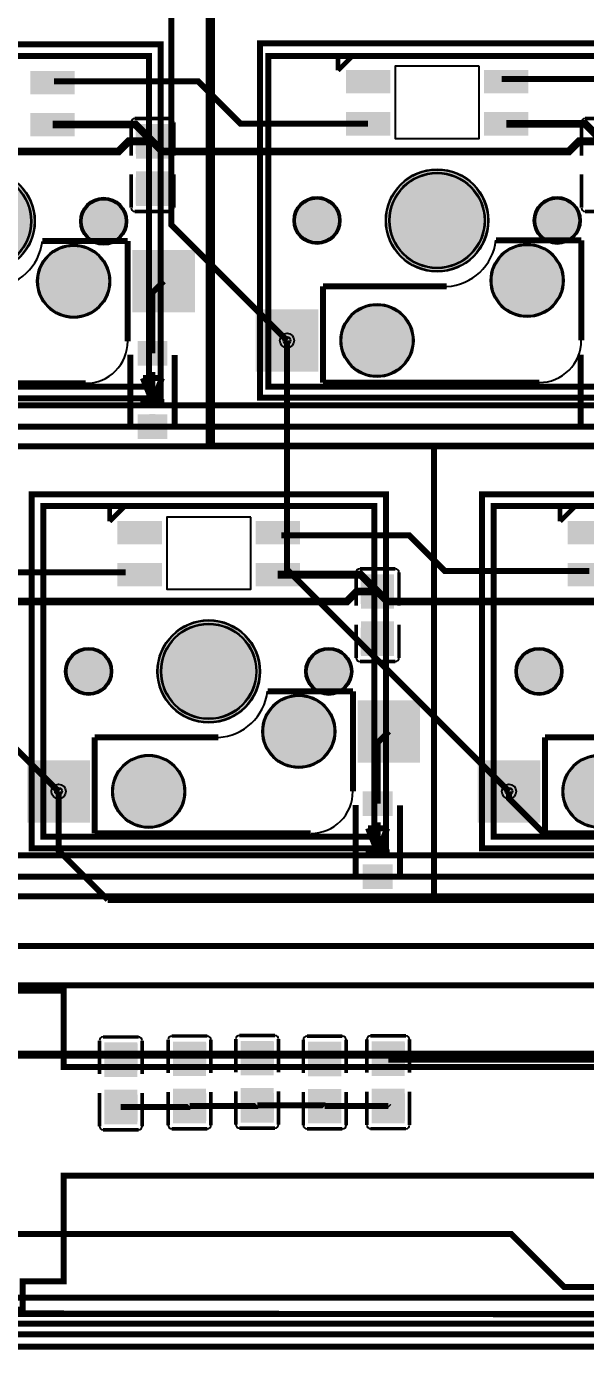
# Model space of a CAD drawing. Header units: millimetres. Extents: x 5 to 310, y -122 to -25.
# Drawn here: x 87.5 to 111.2, y -121.6 to -65.6 of the extents above; entities that cross this region are included whole.
import ezdxf

# ---------------------------------------------------------------- set-up
doc = ezdxf.new("R2010")
doc.units = ezdxf.units.MM
for name, color, linetype, true_color in [('BoardOutLine', 6, 'Continuous', 0xff00ff), ('BottomLayer', 5, 'Continuous', 0x0000ff), ('BottomPasteMaskLayer', 7, 'Continuous', 0x800000), ('BottomSilkLayer', 7, 'Continuous', 0x66cc33), ('BottomSolderMaskLayer', 7, 'Continuous', 0xaa00ff), ('Document', 7, 'Continuous', 0xffffff), ('Hole', 7, 'Continuous', 0x222222), ('Multi-Layer', 7, 'Continuous', 0xc0c0c0), ('TopLayer', 1, 'Continuous', 0xff0000), ('TopSilkLayer', 7, 'Continuous', 0xffcc00), ('TopSolderMaskLayer', 7, 'Continuous', 0x800080)]:
    doc.layers.add(name, color=color, linetype=linetype, true_color=true_color)

msp = doc.modelspace()

# ---------------------------------------------------------------- hatches: boundary and pattern name
at = {"layer": 'BottomLayer'}
for points in [[(87.759, -67.507), (89.537, -67.507), (89.537, -68.396), (87.759, -68.396)], [(101.103, -67.473), (102.881, -67.473), (102.881, -68.362), (101.103, -68.362)], [(106.945, -67.473), (108.723, -67.473), (108.723, -68.362), (106.945, -68.362)], [(87.759, -69.285), (89.537, -69.285), (89.537, -70.174), (87.759, -70.174)], [(101.103, -69.251), (102.881, -69.251), (102.881, -70.14), (101.103, -70.14)], [(106.945, -69.251), (108.723, -69.251), (108.723, -70.14), (106.945, -70.14)], [(93.546, -71.144), (92.196, -71.144), (92.196, -69.734), (93.546, -69.734)], [(93.546, -71.734), (92.196, -71.734), (92.196, -73.144), (93.546, -73.144)], [(92.077, -75.09), (94.617, -75.09), (94.617, -77.63), (92.077, -77.63)], [(97.293, -77.597), (99.833, -77.597), (99.833, -80.137), (97.293, -80.137)], [(93.471, -79.914), (93.471, -78.914), (92.271, -78.914), (92.271, -79.914)], [(93.471, -83.014), (93.471, -82.014), (92.271, -82.014), (92.271, -83.014)], [(91.442, -86.557), (93.22, -86.557), (93.22, -87.446), (91.442, -87.446)], [(97.284, -86.557), (99.062, -86.557), (99.062, -87.446), (97.284, -87.446)], [(110.493, -86.557), (112.271, -86.557), (112.271, -87.446), (110.493, -87.446)], [(91.442, -88.335), (93.22, -88.335), (93.22, -89.224), (91.442, -89.224)], [(97.284, -88.335), (99.062, -88.335), (99.062, -89.224), (97.284, -89.224)], [(110.493, -88.335), (112.271, -88.335), (112.271, -89.224), (110.493, -89.224)], [(103.071, -90.195), (101.721, -90.195), (101.721, -88.785), (103.071, -88.785)], [(103.071, -90.785), (101.721, -90.785), (101.721, -92.195), (103.071, -92.195)], [(101.602, -94.141), (104.142, -94.141), (104.142, -96.681), (101.602, -96.681)], [(87.632, -96.681), (90.172, -96.681), (90.172, -99.221), (87.632, -99.221)], [(106.683, -96.681), (109.223, -96.681), (109.223, -99.221), (106.683, -99.221)], [(102.996, -98.965), (102.996, -97.965), (101.796, -97.965), (101.796, -98.965)], [(102.996, -102.065), (102.996, -101.065), (101.796, -101.065), (101.796, -102.065)], [(90.857, -110.012), (92.207, -110.012), (92.207, -108.602), (90.857, -108.602)], [(93.768, -109.973), (95.118, -109.973), (95.118, -108.563), (93.768, -108.563)], [(96.628, -109.946), (97.978, -109.946), (97.978, -108.536), (96.628, -108.536)], [(99.482, -109.977), (100.832, -109.977), (100.832, -108.567), (99.482, -108.567)], [(102.17, -109.967), (103.52, -109.967), (103.52, -108.557), (102.17, -108.557)], [(90.857, -110.602), (92.207, -110.602), (92.207, -112.012), (90.857, -112.012)], [(93.768, -110.563), (95.118, -110.563), (95.118, -111.973), (93.768, -111.973)], [(96.628, -110.536), (97.978, -110.536), (97.978, -111.946), (96.628, -111.946)], [(99.482, -110.567), (100.832, -110.567), (100.832, -111.977), (99.482, -111.977)], [(102.17, -110.557), (103.52, -110.557), (103.52, -111.967), (102.17, -111.967)]]:
    msp.add_hatch(color=256, dxfattribs=at).paths.add_polyline_path(points)
at = {"layer": 'BottomPasteMaskLayer'}
for points in [[(87.759, -67.507), (89.537, -67.507), (89.537, -68.396), (87.759, -68.396)], [(101.103, -67.473), (102.881, -67.473), (102.881, -68.362), (101.103, -68.362)], [(106.945, -67.473), (108.723, -67.473), (108.723, -68.362), (106.945, -68.362)], [(87.759, -69.285), (89.537, -69.285), (89.537, -70.174), (87.759, -70.174)], [(101.103, -69.251), (102.881, -69.251), (102.881, -70.14), (101.103, -70.14)], [(106.945, -69.251), (108.723, -69.251), (108.723, -70.14), (106.945, -70.14)], [(93.491, -69.764), (92.211, -69.764), (92.161, -69.814), (92.161, -70.964), (92.211, -71.014), (92.621, -71.019), (92.621, -70.569), (93.071, -70.569), (93.071, -71.009), (93.491, -71.014), (93.541, -70.964), (93.541, -69.814)], [(93.491, -71.914), (93.071, -71.914), (93.071, -72.359), (92.621, -72.359), (92.621, -71.919), (92.211, -71.914), (92.161, -71.964), (92.161, -73.114), (92.211, -73.164), (93.491, -73.164), (93.541, -73.114), (93.541, -71.964)], [(92.077, -75.09), (94.617, -75.09), (94.617, -77.63), (92.077, -77.63)], [(97.293, -77.597), (99.833, -77.597), (99.833, -80.137), (97.293, -80.137)], [(93.471, -79.914), (93.471, -78.914), (92.271, -78.914), (92.271, -79.914)], [(93.471, -83.014), (93.471, -82.014), (92.271, -82.014), (92.271, -83.014)], [(91.442, -86.557), (93.22, -86.557), (93.22, -87.446), (91.442, -87.446)], [(97.284, -86.557), (99.062, -86.557), (99.062, -87.446), (97.284, -87.446)], [(110.493, -86.557), (112.271, -86.557), (112.271, -87.446), (110.493, -87.446)], [(91.442, -88.335), (93.22, -88.335), (93.22, -89.224), (91.442, -89.224)], [(97.284, -88.335), (99.062, -88.335), (99.062, -89.224), (97.284, -89.224)], [(110.493, -88.335), (112.271, -88.335), (112.271, -89.224), (110.493, -89.224)], [(103.016, -88.815), (101.736, -88.815), (101.686, -88.865), (101.686, -90.015), (101.736, -90.065), (102.146, -90.07), (102.146, -89.62), (102.596, -89.62), (102.596, -90.06), (103.016, -90.065), (103.066, -90.015), (103.066, -88.865)], [(103.016, -90.965), (102.596, -90.965), (102.596, -91.41), (102.146, -91.41), (102.146, -90.97), (101.736, -90.965), (101.686, -91.015), (101.686, -92.165), (101.736, -92.215), (103.016, -92.215), (103.066, -92.165), (103.066, -91.015)], [(101.602, -94.141), (104.142, -94.141), (104.142, -96.681), (101.602, -96.681)], [(87.632, -96.681), (90.172, -96.681), (90.172, -99.221), (87.632, -99.221)], [(106.683, -96.681), (109.223, -96.681), (109.223, -99.221), (106.683, -99.221)], [(102.996, -98.965), (102.996, -97.965), (101.796, -97.965), (101.796, -98.965)], [(102.996, -102.065), (102.996, -101.065), (101.796, -101.065), (101.796, -102.065)], [(90.912, -109.832), (91.332, -109.832), (91.332, -109.387), (91.782, -109.387), (91.782, -109.827), (92.192, -109.832), (92.242, -109.782), (92.242, -108.632), (92.192, -108.582), (90.912, -108.582), (90.862, -108.632), (90.862, -109.782)], [(93.823, -109.793), (94.243, -109.793), (94.243, -109.348), (94.693, -109.348), (94.693, -109.788), (95.103, -109.793), (95.153, -109.743), (95.153, -108.593), (95.103, -108.543), (93.823, -108.543), (93.773, -108.593), (93.773, -109.743)], [(96.683, -109.766), (97.103, -109.766), (97.103, -109.321), (97.553, -109.321), (97.553, -109.761), (97.963, -109.766), (98.013, -109.716), (98.013, -108.566), (97.963, -108.516), (96.683, -108.516), (96.633, -108.566), (96.633, -109.716)], [(99.537, -109.797), (99.957, -109.797), (99.957, -109.352), (100.407, -109.352), (100.407, -109.792), (100.817, -109.797), (100.867, -109.747), (100.867, -108.597), (100.817, -108.547), (99.537, -108.547), (99.487, -108.597), (99.487, -109.747)], [(102.225, -109.787), (102.645, -109.787), (102.645, -109.342), (103.095, -109.342), (103.095, -109.782), (103.505, -109.787), (103.555, -109.737), (103.555, -108.587), (103.505, -108.537), (102.225, -108.537), (102.175, -108.587), (102.175, -109.737)], [(90.912, -111.982), (92.192, -111.982), (92.242, -111.932), (92.242, -110.782), (92.192, -110.732), (91.782, -110.727), (91.782, -111.177), (91.332, -111.177), (91.332, -110.737), (90.912, -110.732), (90.862, -110.782), (90.862, -111.932)], [(93.823, -111.943), (95.103, -111.943), (95.153, -111.893), (95.153, -110.743), (95.103, -110.693), (94.693, -110.688), (94.693, -111.138), (94.243, -111.138), (94.243, -110.698), (93.823, -110.693), (93.773, -110.743), (93.773, -111.893)], [(96.683, -111.916), (97.963, -111.916), (98.013, -111.866), (98.013, -110.716), (97.963, -110.666), (97.553, -110.661), (97.553, -111.111), (97.103, -111.111), (97.103, -110.671), (96.683, -110.666), (96.633, -110.716), (96.633, -111.866)], [(99.537, -111.947), (100.817, -111.947), (100.867, -111.897), (100.867, -110.747), (100.817, -110.697), (100.407, -110.692), (100.407, -111.142), (99.957, -111.142), (99.957, -110.702), (99.537, -110.697), (99.487, -110.747), (99.487, -111.897)], [(102.225, -111.937), (103.505, -111.937), (103.555, -111.887), (103.555, -110.737), (103.505, -110.687), (103.095, -110.682), (103.095, -111.132), (102.645, -111.132), (102.645, -110.692), (102.225, -110.687), (102.175, -110.737), (102.175, -111.887)]]:
    msp.add_hatch(color=256, dxfattribs=at).paths.add_polyline_path(points)
at = {"layer": 'BottomSolderMaskLayer'}
for points in [[(87.708, -67.456), (89.588, -67.456), (89.588, -68.447), (87.708, -68.447)], [(101.052, -67.422), (102.932, -67.422), (102.932, -68.413), (101.052, -68.413)], [(106.894, -67.422), (108.774, -67.422), (108.774, -68.413), (106.894, -68.413)], [(87.708, -69.234), (89.588, -69.234), (89.588, -70.225), (87.708, -70.225)], [(101.052, -69.2), (102.932, -69.2), (102.932, -70.191), (101.052, -70.191)], [(106.894, -69.2), (108.774, -69.2), (108.774, -70.191), (106.894, -70.191)], [(93.57, -71.171), (92.172, -71.171), (92.172, -69.708), (93.57, -69.708)], [(83.552, -73.82, 1), (87.902, -73.82, 1)], [(102.737, -73.787, 1), (107.088, -73.787, 1)], [(93.57, -71.708), (92.172, -71.708), (92.172, -73.171), (93.57, -73.171)], [(98.832, -73.787, 1), (100.833, -73.787, 1)], [(108.992, -73.787, 1), (110.993, -73.787, 1)], [(89.807, -73.82, 1), (91.807, -73.82, 1)], [(87.987, -76.36, 1), (91.087, -76.36, 1)], [(107.172, -76.327, 1), (110.273, -76.327, 1)], [(92.026, -75.04), (94.668, -75.04), (94.668, -77.681), (92.026, -77.681)], [(97.242, -77.546), (99.884, -77.546), (99.884, -80.187), (97.242, -80.187)], [(100.822, -78.867, 1), (103.923, -78.867, 1)], [(93.501, -79.936), (93.501, -78.893), (92.24, -78.893), (92.24, -79.936)], [(93.501, -83.035), (93.501, -81.993), (92.24, -81.993), (92.24, -83.035)], [(91.391, -86.507), (93.271, -86.507), (93.271, -87.497), (91.391, -87.497)], [(97.233, -86.507), (99.113, -86.507), (99.113, -87.497), (97.233, -87.497)], [(110.442, -86.507), (112.321, -86.507), (112.321, -87.497), (110.442, -87.497)], [(91.391, -88.285), (93.271, -88.285), (93.271, -89.275), (91.391, -89.275)], [(97.233, -88.285), (99.113, -88.285), (99.113, -89.275), (97.233, -89.275)], [(110.442, -88.285), (112.321, -88.285), (112.321, -89.275), (110.442, -89.275)], [(103.095, -90.221), (101.697, -90.221), (101.697, -88.758), (103.095, -88.758)], [(93.077, -92.871, 1), (97.428, -92.871, 1)], [(103.095, -90.758), (101.697, -90.758), (101.697, -92.221), (103.095, -92.221)], [(89.172, -92.871, 1), (91.173, -92.871, 1)], [(99.332, -92.871, 1), (101.333, -92.871, 1)], [(108.222, -92.871, 1), (110.223, -92.871, 1)], [(97.512, -95.411, 1), (100.613, -95.411, 1)], [(101.551, -94.09), (104.193, -94.09), (104.193, -96.732), (101.551, -96.732)], [(87.581, -96.63), (90.223, -96.63), (90.223, -99.272), (87.581, -99.272)], [(91.162, -97.951, 1), (94.263, -97.951, 1)], [(106.632, -96.63), (109.273, -96.63), (109.273, -99.272), (106.632, -99.272)], [(110.212, -97.951, 1), (113.313, -97.951, 1)], [(103.027, -98.986), (103.027, -97.944), (101.766, -97.944), (101.766, -98.986)], [(103.027, -102.086), (103.027, -101.044), (101.766, -101.044), (101.766, -102.086)], [(90.832, -110.039), (92.231, -110.039), (92.231, -108.576), (90.832, -108.576)], [(93.743, -109.999), (95.142, -109.999), (95.142, -108.536), (93.743, -108.536)], [(96.604, -109.972), (98.002, -109.972), (98.002, -108.509), (96.604, -108.509)], [(99.458, -110.003), (100.857, -110.003), (100.857, -108.54), (99.458, -108.54)], [(102.145, -109.993), (103.544, -109.993), (103.544, -108.53), (102.145, -108.53)], [(90.832, -110.576), (92.231, -110.576), (92.231, -112.039), (90.832, -112.039)], [(93.743, -110.536), (95.142, -110.536), (95.142, -111.999), (93.743, -111.999)], [(96.604, -110.509), (98.002, -110.509), (98.002, -111.972), (96.604, -111.972)], [(99.458, -110.54), (100.857, -110.54), (100.857, -112.003), (99.458, -112.003)], [(102.145, -110.53), (103.544, -110.53), (103.544, -111.993), (102.145, -111.993)]]:
    msp.add_hatch(color=256, dxfattribs=at).paths.add_polyline_path(points)
at = {"layer": 'Document'}
for points in [[(92.998, -79.821), (92.998, -78.932), (92.744, -78.932), (92.744, -79.821)], [(92.435, -79.493), (93.324, -79.493), (93.324, -79.239), (92.435, -79.239)], [(92.998, -82.869), (92.998, -81.98), (92.744, -81.98), (92.744, -82.869)], [(102.523, -98.872), (102.523, -97.983), (102.269, -97.983), (102.269, -98.872)], [(101.96, -98.543), (102.849, -98.543), (102.849, -98.289), (101.96, -98.289)], [(102.523, -101.92), (102.523, -101.031), (102.269, -101.031), (102.269, -101.92)]]:
    msp.add_hatch(color=256, dxfattribs=at).paths.add_polyline_path(points)
at = {"layer": 'Multi-Layer'}
for points in [[(83.577, -73.82, 1), (87.877, -73.82, 1)], [(102.763, -73.787, 1), (107.063, -73.787, 1)], [(89.832, -73.82, 1), (91.782, -73.82, 1)], [(98.858, -73.787, 1), (100.808, -73.787, 1)], [(109.018, -73.787, 1), (110.968, -73.787, 1)], [(88.012, -76.36, 1), (91.062, -76.36, 1)], [(107.198, -76.327, 1), (110.248, -76.327, 1)], [(100.848, -78.867, 1), (103.898, -78.867, 1)], [(93.102, -92.871, 1), (97.402, -92.871, 1)], [(89.197, -92.871, 1), (91.147, -92.871, 1)], [(99.357, -92.871, 1), (101.307, -92.871, 1)], [(108.248, -92.871, 1), (110.198, -92.871, 1)], [(97.537, -95.411, 1), (100.587, -95.411, 1)], [(91.187, -97.951, 1), (94.237, -97.951, 1)], [(110.238, -97.951, 1), (113.288, -97.951, 1)]]:
    msp.add_hatch(color=256, dxfattribs=at).paths.add_polyline_path(points)
at = {"layer": 'TopSolderMaskLayer'}
for points in [[(83.552, -73.82, 1), (87.902, -73.82, 1)], [(102.737, -73.787, 1), (107.088, -73.787, 1)], [(98.832, -73.787, 1), (100.833, -73.787, 1)], [(108.992, -73.787, 1), (110.993, -73.787, 1)], [(89.807, -73.82, 1), (91.807, -73.82, 1)], [(87.987, -76.36, 1), (91.087, -76.36, 1)], [(107.172, -76.327, 1), (110.273, -76.327, 1)], [(100.822, -78.867, 1), (103.923, -78.867, 1)], [(93.077, -92.871, 1), (97.428, -92.871, 1)], [(89.172, -92.871, 1), (91.173, -92.871, 1)], [(99.332, -92.871, 1), (101.333, -92.871, 1)], [(108.222, -92.871, 1), (110.223, -92.871, 1)], [(97.512, -95.411, 1), (100.613, -95.411, 1)], [(91.162, -97.951, 1), (94.263, -97.951, 1)], [(110.212, -97.951, 1), (113.313, -97.951, 1)]]:
    msp.add_hatch(color=256, dxfattribs=at).paths.add_polyline_path(points)

# ---------------------------------------------------------------- linework, layer by layer
at = {"layer": 'BoardOutLine', "const_width": 0.254}
msp.add_lwpolyline([(4.766, -26.196), (309.566, -26.196), (309.566, -121.445), (4.766, -121.445), (4.766, -26.196)], close=True, dxfattribs=at)
at = {"layer": 'BottomLayer'}
for points, const_width in [([(120.744, -69.726), (115.631, -69.726), (113.701, -67.795), (107.638, -67.795)], 0.254), ([(101.992, -69.696), (96.601, -69.696), (94.802, -67.898), (88.706, -67.898)], 0.254), ([(92.871, -70.439), (92.161, -69.729), (88.648, -69.729)], 0.33), ([(111.921, -70.439), (111.178, -69.696), (107.834, -69.696)], 0.33), ([(73.82, -70.439), (74.247, -70.866), (91.44, -70.866), (91.867, -70.439), (92.871, -70.439)], 0.33), ([(92.871, -70.439), (93.298, -70.866), (110.49, -70.866), (110.917, -70.439), (111.921, -70.439)], 0.33), ([(93.347, -76.36), (92.871, -76.836), (92.871, -79.415)], 0.254), ([(280.696, -81.611), (280.696, -81.611), (22.454, -81.611)], 0.254), ([(28.576, -82.514), (28.576, -82.514), (307.188, -82.514)], 0.254), ([(91.742, -88.672), (86.756, -88.672), (85.159, -87.071), (79.561, -87.071)], 0.254), ([(111.356, -88.623), (105.243, -88.623), (103.736, -87.117), (98.329, -87.117)], 0.254), ([(102.396, -89.49), (101.686, -88.78), (98.173, -88.78)], 0.33), ([(83.346, -89.49), (83.772, -89.916), (101.092, -89.916), (101.519, -89.49), (102.396, -89.49)], 0.33), ([(102.396, -89.49), (102.823, -89.916), (120.142, -89.916), (120.569, -89.49), (121.447, -89.49)], 0.33), ([(102.872, -95.411), (102.396, -95.887), (102.396, -98.465)], 0.254), ([(128.092, -99.873), (109.576, -99.873), (107.953, -98.25), (107.953, -97.951)], 0.254), ([(280.696, -100.66), (12.723, -100.66), (10.592, -102.794), (10.592, -106.604), (11.862, -107.874), (11.905, -107.831), (13.749, -107.831)], 0.254), ([(307.188, -101.565), (307.188, -101.565), (33.338, -101.565)], 0.254), ([(153.01, -104.496), (153.01, -104.496), (11.659, -104.496)], 0.254), ([(132.598, -107.854), (131.019, -107.854), (129.324, -106.16), (67.216, -106.16)], 0.254), ([(71.44, -108.539), (71.991, -109.093), (141.605, -109.093), (142.159, -108.539), (142.878, -108.539)], 0.33), ([(121.377, -111.049), (119.59, -109.262), (102.845, -109.262)], 0.33), ([(94.443, -111.268), (94.403, -111.307), (91.531, -111.307)], 0.254), ([(97.303, -111.241), (97.276, -111.268), (94.443, -111.268)], 0.254), ([(100.158, -111.272), (100.126, -111.241), (97.303, -111.241)], 0.254), ([(102.845, -111.262), (102.845, -111.262), (100.158, -111.272)], 0.254), ([(102.886, -111.302), (102.886, -111.302), (102.845, -111.262)], 0.254), ([(77.752, -116.685), (108.049, -116.685), (110.287, -118.923), (147.346, -118.923), (149.19, -117.079), (149.19, -116.685)], 0.254), ([(19.533, -119.38), (19.533, -119.38), (150.267, -119.38)], 0.254), ([(19.431, -119.939), (19.431, -119.939), (150.267, -120.142)], 0.254), ([(19.723, -120.828), (19.825, -120.93), (150.267, -120.93)], 0.254)]:
    msp.add_lwpolyline(points, dxfattribs=dict(at, const_width=const_width))
at = {"layer": 'BottomSilkLayer'}
for points, const_width in [([(100.722, -67.437), (100.722, -67.437), (101.357, -66.802)], 0.2), ([(100.722, -66.802), (100.722, -66.802), (101.357, -66.802)], 0.2), ([(100.722, -67.437), (100.722, -67.437), (100.722, -66.802)], 0.2), ([(93.622, -69.476), (93.622, -69.476), (92.12, -69.476)], 0.152), ([(112.673, -69.476), (112.673, -69.476), (111.17, -69.476)], 0.152), ([(91.967, -69.628), (91.967, -69.628), (91.967, -71.038)], 0.152), ([(93.775, -71.038), (93.775, -71.038), (93.775, -69.628)], 0.152), ([(111.018, -69.628), (111.018, -69.628), (111.018, -71.038)], 0.152), ([(91.967, -73.25), (91.967, -73.25), (91.967, -71.84)], 0.152), ([(93.775, -71.84), (93.775, -71.84), (93.775, -73.25)], 0.152), ([(111.018, -73.25), (111.018, -73.25), (111.018, -71.84)], 0.152), ([(93.622, -73.403), (93.622, -73.403), (92.12, -73.403)], 0.152), ([(112.673, -73.403), (112.673, -73.403), (111.17, -73.403)], 0.152), ([(91.938, -82.471), (91.938, -82.471), (91.938, -79.471)], 0.254), ([(93.817, -82.484), (93.817, -82.484), (93.817, -79.484)], 0.254), ([(110.988, -82.471), (110.988, -82.471), (110.988, -79.471)], 0.254), ([(92.465, -80.456), (92.465, -80.456), (92.871, -81.472)], 0.254), ([(93.277, -80.456), (93.277, -80.456), (92.465, -80.456)], 0.254), ([(92.871, -81.726), (92.871, -81.726), (92.871, -80.202)], 0.254), ([(92.871, -81.472), (92.871, -81.472), (93.277, -80.456)], 0.254), ([(93.379, -81.472), (93.379, -81.472), (92.363, -81.472)], 0.254), ([(91.061, -86.521), (91.061, -86.521), (91.696, -85.886)], 0.2), ([(91.061, -85.886), (91.061, -85.886), (91.696, -85.886)], 0.2), ([(91.061, -86.521), (91.061, -86.521), (91.061, -85.886)], 0.2), ([(110.112, -86.521), (110.112, -86.521), (110.747, -85.886)], 0.2), ([(110.112, -85.886), (110.112, -85.886), (110.747, -85.886)], 0.2), ([(110.112, -86.521), (110.112, -86.521), (110.112, -85.886)], 0.2), ([(103.147, -88.526), (103.147, -88.526), (101.645, -88.526)], 0.152), ([(101.493, -88.678), (101.493, -88.678), (101.493, -90.088)], 0.152), ([(103.3, -90.088), (103.3, -90.088), (103.3, -88.678)], 0.152), ([(101.493, -92.301), (101.493, -92.301), (101.493, -90.891)], 0.152), ([(103.3, -90.891), (103.3, -90.891), (103.3, -92.301)], 0.152), ([(103.147, -92.453), (103.147, -92.453), (101.645, -92.453)], 0.152), ([(101.463, -101.522), (101.463, -101.522), (101.463, -98.522)], 0.254), ([(103.343, -101.535), (103.343, -101.535), (103.343, -98.535)], 0.254), ([(101.99, -99.507), (101.99, -99.507), (102.396, -100.523)], 0.254), ([(102.803, -99.507), (102.803, -99.507), (101.99, -99.507)], 0.254), ([(102.396, -100.777), (102.396, -100.777), (102.396, -99.253)], 0.254), ([(102.396, -100.523), (102.396, -100.523), (102.803, -99.507)], 0.254), ([(102.904, -100.523), (102.904, -100.523), (101.888, -100.523)], 0.254), ([(90.628, -109.906), (90.628, -109.906), (90.628, -108.496)], 0.152), ([(90.78, -108.344), (90.78, -108.344), (92.283, -108.344)], 0.152), ([(92.435, -108.496), (92.435, -108.496), (92.435, -109.906)], 0.152), ([(93.539, -109.867), (93.539, -109.867), (93.539, -108.457)], 0.152), ([(93.691, -108.304), (93.691, -108.304), (95.194, -108.304)], 0.152), ([(95.346, -108.457), (95.346, -108.457), (95.346, -109.867)], 0.152), ([(96.4, -109.839), (96.4, -109.839), (96.4, -108.429)], 0.152), ([(96.552, -108.277), (96.552, -108.277), (98.054, -108.277)], 0.152), ([(98.207, -108.429), (98.207, -108.429), (98.207, -109.839)], 0.152), ([(99.254, -109.871), (99.254, -109.871), (99.254, -108.461)], 0.152), ([(99.406, -108.308), (99.406, -108.308), (100.909, -108.308)], 0.152), ([(101.061, -108.461), (101.061, -108.461), (101.061, -109.871)], 0.152), ([(101.941, -109.86), (101.941, -109.86), (101.941, -108.45)], 0.152), ([(102.094, -108.298), (102.094, -108.298), (103.596, -108.298)], 0.152), ([(103.748, -108.45), (103.748, -108.45), (103.748, -109.86)], 0.152), ([(90.628, -110.709), (90.628, -110.709), (90.628, -112.119)], 0.152), ([(92.435, -112.119), (92.435, -112.119), (92.435, -110.709)], 0.152), ([(93.539, -110.669), (93.539, -110.669), (93.539, -112.079)], 0.152), ([(95.346, -112.079), (95.346, -112.079), (95.346, -110.669)], 0.152), ([(96.4, -110.642), (96.4, -110.642), (96.4, -112.052)], 0.152), ([(98.207, -112.052), (98.207, -112.052), (98.207, -110.642)], 0.152), ([(99.254, -110.673), (99.254, -110.673), (99.254, -112.083)], 0.152), ([(101.061, -112.083), (101.061, -112.083), (101.061, -110.673)], 0.152), ([(101.941, -110.663), (101.941, -110.663), (101.941, -112.073)], 0.152), ([(103.748, -112.073), (103.748, -112.073), (103.748, -110.663)], 0.152), ([(90.78, -112.271), (90.78, -112.271), (92.283, -112.271)], 0.152), ([(93.691, -112.231), (93.691, -112.231), (95.194, -112.231)], 0.152), ([(96.552, -112.204), (96.552, -112.204), (98.054, -112.204)], 0.152), ([(99.406, -112.235), (99.406, -112.235), (100.909, -112.235)], 0.152), ([(102.094, -112.225), (102.094, -112.225), (103.596, -112.225)], 0.152)]:
    msp.add_lwpolyline(points, dxfattribs=dict(at, const_width=const_width))
for centre, start, end in [((92.12, -69.628), 90, 180), ((93.622, -69.628), 0, 90), ((111.17, -69.628), 90, 180), ((92.12, -73.25), 180, 270), ((93.622, -73.25), 270, 0), ((111.17, -73.25), 180, 270), ((101.645, -88.678), 90, 180), ((103.147, -88.678), 0, 90), ((101.645, -92.301), 180, 270), ((103.147, -92.301), 270, 0), ((90.78, -108.496), 90, 180), ((92.283, -108.496), 0, 90), ((93.691, -108.457), 90, 180), ((95.194, -108.457), 360, 90), ((96.552, -108.429), 90, 180), ((98.054, -108.429), 0, 90), ((99.406, -108.461), 90, 180), ((100.909, -108.461), 0, 90), ((102.094, -108.45), 90, 180), ((103.596, -108.45), 360, 90), ((90.78, -112.119), 180, 270), ((92.283, -112.119), 270, 360), ((93.691, -112.079), 180, 270), ((95.194, -112.079), 270, 360), ((96.552, -112.052), 180, 270), ((98.054, -112.052), 270, 360), ((99.406, -112.083), 180, 270), ((100.909, -112.083), 270, 360), ((102.094, -112.073), 180, 270), ((103.596, -112.073), 270, 360)]:
    msp.add_arc(centre, 0.152, start, end, dxfattribs=at)
at = {"layer": 'BottomSolderMaskLayer'}
for centre, radius in [((85.727, -73.82), 2.175), ((104.913, -73.787), 2.175), ((85.727, -73.82), 2.024), ((104.913, -73.787), 2.024), ((99.833, -73.787), 1), ((109.993, -73.787), 1), ((90.807, -73.82), 1), ((90.807, -73.82), 0.949), ((99.833, -73.787), 0.949), ((109.993, -73.787), 0.949), ((89.537, -76.36), 1.55), ((89.537, -76.36), 1.525), ((108.723, -76.327), 1.55), ((108.723, -76.327), 1.525), ((102.373, -78.867), 1.55), ((102.373, -78.867), 1.525), ((95.252, -92.871), 2.175), ((95.252, -92.871), 2.024), ((90.172, -92.871), 1), ((90.172, -92.871), 0.949), ((100.332, -92.871), 1), ((100.332, -92.871), 0.949), ((109.223, -92.871), 1), ((109.223, -92.871), 0.949), ((99.062, -95.411), 1.55), ((99.062, -95.411), 1.525), ((92.712, -97.951), 1.55), ((92.712, -97.951), 1.525), ((111.763, -97.951), 1.55), ((111.763, -97.951), 1.525)]:
    msp.add_circle(centre, radius, dxfattribs=at)
at = {"layer": 'Document', "const_width": 0.254}
for points in [[(95.252, -83.345), (76.202, -83.345), (76.202, -64.295), (95.252, -64.295)], [(95.252, -64.295), (95.252, -64.295), (95.252, -83.345)], [(114.438, -83.312), (95.388, -83.312), (95.388, -64.262), (114.438, -64.262)], [(88.216, -74.659), (88.216, -74.659), (91.823, -74.659)], [(91.823, -74.659), (91.823, -74.659), (91.823, -78.9)], [(107.402, -74.625), (107.402, -74.625), (111.009, -74.625)], [(111.009, -74.625), (111.009, -74.625), (111.009, -78.867)], [(100.087, -76.581), (100.087, -76.581), (100.087, -80.645)], [(100.087, -76.581), (100.087, -76.581), (105.319, -76.581)], [(90.045, -80.678), (90.045, -80.678), (80.901, -80.678)], [(109.231, -80.645), (109.231, -80.645), (100.087, -80.645)], [(104.777, -102.396), (85.727, -102.396), (85.727, -83.346), (104.777, -83.346)], [(104.777, -83.346), (104.777, -83.346), (104.777, -102.396)], [(123.828, -102.396), (104.778, -102.396), (104.778, -83.346), (123.828, -83.346)], [(97.741, -93.709), (97.741, -93.709), (101.348, -93.709)], [(101.348, -93.709), (101.348, -93.709), (101.348, -97.951)], [(90.426, -95.665), (90.426, -95.665), (90.426, -99.729)], [(90.426, -95.665), (90.426, -95.665), (95.659, -95.665)], [(109.477, -95.665), (109.477, -95.665), (109.477, -99.729)], [(109.477, -95.665), (109.477, -95.665), (114.709, -95.665)], [(99.57, -99.729), (99.57, -99.729), (90.426, -99.729)], [(118.621, -99.729), (118.621, -99.729), (109.477, -99.729)]]:
    msp.add_lwpolyline(points, dxfattribs=at)
for points in [[(93.22, -81.313), (93.22, -66.327), (78.234, -66.327), (78.234, -81.313), (93.22, -81.313)], [(112.406, -81.28), (112.406, -66.294), (97.42, -66.294), (97.42, -81.28), (112.406, -81.28)], [(102.745, -100.364), (102.745, -85.378), (87.759, -85.378), (87.759, -100.364), (102.745, -100.364)], [(121.796, -100.364), (121.796, -85.378), (106.81, -85.378), (106.81, -100.364), (121.796, -100.364)]]:
    msp.add_lwpolyline(points, close=True, dxfattribs=at)
at = {"layer": 'Document'}
for centre, radius, start, end in [((86.013, -74.399), 2.219, 273.1216, 353.2761), ((105.198, -74.365), 2.219, 273.1216, 353.2761), ((90.054, -78.909), 1.769, 270, 0.2787), ((109.239, -78.875), 1.769, 270, 0.2787), ((95.538, -93.449), 2.219, 273.1216, 353.2761), ((99.579, -97.96), 1.769, 270, 0.2787)]:
    msp.add_arc(centre, radius, start, end, dxfattribs=at)
at = {"layer": 'Hole'}
for centre in [(98.563, -78.867), (88.902, -97.951), (107.953, -97.951)]:
    msp.add_circle(centre, 0.152, dxfattribs=at)
at = {"layer": 'Multi-Layer'}
for points in [[(106.689, -67.255), (103.133, -67.255), (103.133, -70.311), (106.689, -70.311)], [(97.029, -86.339), (93.473, -86.339), (93.473, -89.395), (97.029, -89.395)]]:
    msp.add_lwpolyline(points, close=True, dxfattribs=at)
for centre, radius in [((85.727, -73.82), 2.15), ((104.913, -73.787), 2.15), ((85.727, -73.82), 2), ((104.913, -73.787), 2), ((90.807, -73.82), 0.975), ((90.807, -73.82), 0.925), ((99.833, -73.787), 0.975), ((99.833, -73.787), 0.925), ((109.993, -73.787), 0.975), ((109.993, -73.787), 0.925), ((89.537, -76.36), 1.525), ((89.537, -76.36), 1.5), ((108.723, -76.327), 1.525), ((108.723, -76.327), 1.5), ((102.373, -78.867), 1.525), ((102.373, -78.867), 1.5), ((98.563, -78.867), 0.305), ((95.252, -92.871), 2.15), ((95.252, -92.871), 2), ((90.172, -92.871), 0.975), ((90.172, -92.871), 0.925), ((100.332, -92.871), 0.975), ((100.332, -92.871), 0.925), ((109.223, -92.871), 0.975), ((109.223, -92.871), 0.925), ((99.062, -95.411), 1.525), ((99.062, -95.411), 1.5), ((92.712, -97.951), 1.525), ((92.712, -97.951), 1.5), ((111.763, -97.951), 1.525), ((111.763, -97.951), 1.5), ((88.902, -97.951), 0.305), ((107.953, -97.951), 0.305)]:
    msp.add_circle(centre, radius, dxfattribs=at)
at = {"layer": 'TopLayer', "const_width": 0.254}
for points in [[(93.665, -59.85), (93.665, -73.969), (98.563, -78.867)], [(79.377, -78.9), (79.377, -88.426), (88.902, -97.951)], [(98.563, -78.867), (98.563, -88.561), (107.953, -97.951)], [(88.902, -97.951), (88.902, -100.459), (90.983, -102.54)], [(90.983, -102.54), (90.983, -102.54), (126.162, -102.54)], [(10.32, -117), (10.32, -118.854), (12.395, -120.93), (146.533, -120.93), (158.7, -108.585)], [(34.133, -117), (34.133, -118.004), (36.601, -120.472), (146.203, -120.472), (158.039, -108.484)], [(57.945, -116.993), (57.945, -118.575), (59.436, -120.066), (145.695, -120.066), (157.226, -108.407)]]:
    msp.add_lwpolyline(points, dxfattribs=at)
at = {"layer": 'TopSilkLayer', "const_width": 0.254}
for points in [[(78.728, -66.82), (92.728, -66.82), (92.728, -80.819), (78.728, -80.819), (78.728, -66.82)], [(97.778, -66.82), (111.778, -66.82), (111.778, -80.819), (97.778, -80.819), (97.778, -66.82)], [(88.253, -85.87), (102.253, -85.87), (102.253, -99.869), (88.253, -99.869), (88.253, -85.87)], [(107.303, -85.87), (121.303, -85.87), (121.303, -99.869), (107.303, -99.869), (107.303, -85.87)]]:
    msp.add_lwpolyline(points, close=True, dxfattribs=at)
msp.add_lwpolyline([(128.733, -109.62), (89.109, -109.62), (89.109, -106.39), (82.358, -106.39), (82.358, -109.62), (81.534, -109.62), (81.534, -112.419), (82.358, -112.419), (82.358, -118.689), (84.083, -118.689), (84.083, -119.89), (87.384, -119.89), (87.384, -118.689), (89.109, -118.689), (89.109, -114.219), (128.733, -114.219)], dxfattribs=at)
at = {"layer": 'TopSolderMaskLayer'}
for centre, radius in [((85.727, -73.82), 2.175), ((104.913, -73.787), 2.175), ((85.727, -73.82), 2.024), ((104.913, -73.787), 2.024), ((99.833, -73.787), 1), ((109.993, -73.787), 1), ((90.807, -73.82), 1), ((90.807, -73.82), 0.949), ((99.833, -73.787), 0.949), ((109.993, -73.787), 0.949), ((89.537, -76.36), 1.55), ((89.537, -76.36), 1.525), ((108.723, -76.327), 1.55), ((108.723, -76.327), 1.525), ((102.373, -78.867), 1.55), ((102.373, -78.867), 1.525), ((95.252, -92.871), 2.175), ((95.252, -92.871), 2.024), ((90.172, -92.871), 1), ((90.172, -92.871), 0.949), ((100.332, -92.871), 1), ((100.332, -92.871), 0.949), ((109.223, -92.871), 1), ((109.223, -92.871), 0.949), ((99.062, -95.411), 1.55), ((99.062, -95.411), 1.525), ((92.712, -97.951), 1.55), ((92.712, -97.951), 1.525), ((111.763, -97.951), 1.55), ((111.763, -97.951), 1.525)]:
    msp.add_circle(centre, radius, dxfattribs=at)

doc.saveas('drawing.dxf')
